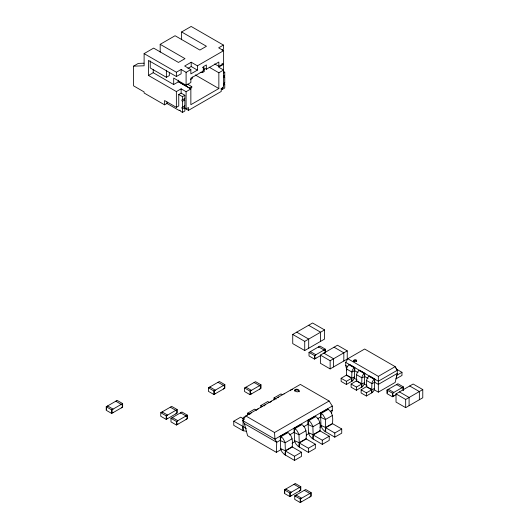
<?xml version="1.0" encoding="UTF-8"?>
<svg xmlns="http://www.w3.org/2000/svg" width="529" height="529" viewBox="0 0 529 529"><rect width="100%" height="100%" fill="white"/><g stroke="black" fill="none" stroke-linecap="round" stroke-linejoin="round"><path stroke-width="0.79" d="M294.765 391.143L294.765 390.805C295.744 389.284 299.077 389.972 299.269 391.804M346.568 375.021L346.66 368.528A4.02 2.321 -60 0 1 348.671 365.05L349.51 364.448L354.774 367.49L354.463 377.382A4.02 2.321 -60 0 1 352.453 380.86L346.389 384.471L341.132 381.435L341.132 378.275L346.568 375.021L351.825 378.056L354.516 376.913M356.559 380.787L356.658 374.294A4.02 2.321 -60 0 1 358.662 370.816L359.508 370.221L364.765 373.256L364.461 383.155A4.02 2.321 -60 0 1 362.451 386.633L356.387 390.243L351.124 387.208L351.124 384.047L356.559 380.787L361.823 383.829L364.507 382.685M366.557 386.56L366.65 380.067A4.02 2.321 -60 0 1 368.66 376.588L369.5 375.993L374.763 379.029L374.453 388.921A4.02 2.321 -60 0 1 372.442 392.399L366.379 396.016L361.122 392.974L361.122 389.82L366.557 386.56L371.814 389.595L374.506 388.451M246.283 431.307L242.851 430.593L233.758 425.342L233.758 421.177L243.009 426.434L243.201 417.963L243.684 417.202L245.456 416.64M276.33 452.328L276.74 442.297L274.935 439.169L274.531 432.517L245.793 415.926L242.606 420.502L244.411 423.636L247.592 435.737L276.33 452.328L281.322 449.445M354.562 370.889L351.871 372.032L346.614 368.997M364.554 376.661L361.869 377.805L356.606 374.763M396.294 378.691L396.644 375.385L401.974 372.31L401.974 375.464L395.91 378.857M284.814 454.748L285.415 450.999L292.358 446.992L301.457 452.242L301.457 456.408L294.514 460.422L284.166 454.299L281.99 451.918L280.734 449.253L280.211 436.127L282.817 438.21L285.071 442.145L285.369 450.966L294.514 456.249L301.457 452.242M298.7 446.727L299.308 442.978L306.251 438.971L315.344 444.221L315.344 448.394L308.4 452.401L298.052 446.278L295.876 443.904L294.62 441.239L294.098 428.106L296.703 430.189L298.958 434.124L299.262 442.952L308.4 448.235L315.344 444.221M312.586 438.713L313.194 434.964L320.138 430.956L329.23 436.207L329.23 440.373L322.287 444.386L311.938 438.263L309.763 435.883L308.506 433.218L307.984 420.092L310.589 422.175L312.851 426.103L313.148 434.931L322.287 440.214L329.23 436.207M325.09 431.499L325.692 427.749L332.635 423.736L341.734 428.986L341.734 433.158L334.784 437.166L324.436 431.042L322.26 428.669L321.01 426.004L320.481 412.871L323.087 414.954L325.348 418.889L325.646 427.716L334.784 433L341.734 428.986M346.773 370.036L345.721 365.546L345.721 362.385L347.824 358.741L364.66 349.021L395.17 366.637L397.279 370.28L397.279 373.441L395.17 382.427L378.341 392.148L374.082 389.688M331.438 413.328L332.291 410.226L332.291 406.06L329.104 401.008L300.366 384.424L245.793 415.926M250.144 413.956L251.394 412.739M264.031 405.941L265.287 404.725M270.279 402.331L271.536 401.114M290.414 390.706L290.904 389.939L292.676 389.377M351.124 384.047L356.387 387.083L361.717 384.008L361.915 377.336A4.02 2.321 -60 0 1 363.926 373.858L364.765 373.256M354.774 367.49L353.927 368.085A4.02 2.321 -60 0 0 351.924 371.563L351.719 378.242L346.389 381.316L341.132 378.275M361.717 387.168L361.743 383.988L356.453 380.973M374.763 379.029L373.924 379.624A4.02 2.321 -60 0 0 371.913 383.102L371.708 389.78L366.379 392.855L361.122 389.82M257.57 409.181L258.344 408.732M277.705 397.557L278.479 397.107M283.954 393.946L284.728 393.497M184.257 98.678A0.879 0.509 60 0 0 184.852 99.928L184.852 106.012A0.879 0.509 60 0 0 184.231 106.375A0.879 0.509 60 0 0 184.852 107.447L184.852 111.03L182.472 112.406L180.614 111.328A0.879 0.509 60 0 0 179.992 110.257A0.879 0.509 60 0 0 179.371 110.614L166.966 103.453L164.585 104.828L144.113 93.005L144.113 91.934L133.566 85.843L133.566 66.145L144.113 65.788L144.113 53.614L153.641 48.113L178.452 62.435L185.005 58.653L160.188 44.33L160.188 52.14M160.188 44.33L175.079 35.734L199.889 50.057L206.442 46.274L181.626 31.952L181.626 39.768M181.626 31.952L191.154 26.45L223.417 45.071L223.417 49.369L222.054 50.156M133.566 66.145L138.327 63.394L144.007 63.202M144.113 53.614L176.369 72.235L181.13 69.484L181.13 73.782L176.369 76.533L148.451 60.418L148.451 75.455L153.218 72.704L173.691 84.528L178.452 81.777L190.857 88.938L190.857 104.696L218.847 88.535L218.847 72.777L209.2 67.209M197.41 65.814L191.207 62.237L184.654 66.019L190.857 69.597L190.857 73.895L197.41 70.112L197.41 65.814L223.615 50.691L223.615 63.579L218.847 66.33L214.714 63.943M150.243 60.947L150.243 67.983L166.37 77.294L169.346 75.574L169.346 72.447M223.417 45.071L218.649 47.822L223.615 50.691M187.934 68.426L191.207 66.535L197.41 70.112M181.13 69.484L186.096 72.347L190.857 69.597M203.07 70.073L204.26 69.385L202.845 67.514M202.772 67.196L206.343 69.253L218.847 62.032L218.847 66.33M190.559 79.443L192.344 78.411L192.344 76.976M200.167 72.288L202.468 72.566L204.26 71.534L204.26 69.385M173.691 84.528L173.691 78.08L186.096 85.242L190.857 82.491L190.857 78.193L203.367 70.972L203.367 66.674L206.343 64.955L206.343 69.253M148.451 75.455L176.369 91.577L181.13 88.826L186.096 91.689L190.857 88.938M223.417 69.927L223.417 64.412L218.649 67.163L223.615 70.026L223.615 87.219L221.228 88.594L221.228 91.457L188.476 110.369L184.985 108.352M189.99 88.727L191.776 87.695L191.776 86.617L189.395 87.993L177.982 81.406M164.585 104.828L164.585 100.53L176.369 107.334L178.749 105.959L178.749 94.499L181.13 93.124L184.852 95.273L184.852 98.493L182.472 99.869A0.879 0.509 60 0 0 181.85 100.226A0.879 0.509 60 0 0 182.472 101.303L182.472 107.387A0.879 0.509 60 0 0 181.85 107.751A0.879 0.509 60 0 0 182.472 108.822L182.472 112.406M218.847 72.777L223.615 70.026M178.749 94.499L182.472 96.648L184.852 95.273M223.562 72.923L224.752 72.235L224.752 75.455L223.562 76.143M182.472 101.303L184.852 99.928M223.562 77.578L224.752 76.89A0.879 0.509 60 0 1 224.157 76.011A0.879 0.509 60 0 1 224.441 75.376M182.472 107.387L184.852 106.012M223.562 83.668L224.752 82.98L224.752 76.89M182.472 108.822L184.852 107.447M223.562 85.096L224.752 84.409A0.879 0.509 60 0 1 224.131 83.337A0.879 0.509 60 0 1 224.752 82.98M184.852 108.161L186.096 108.881L188.476 107.506L188.476 110.369M221.129 88.654L222.372 89.368L224.752 87.993L224.752 84.409M106.223 406.735L117.167 400.42L122.642 403.574L122.642 407.132L111.698 413.447L106.223 410.292L106.223 406.735L111.698 409.896L122.642 403.574M116.823 401.008L115.798 401.604L115.798 401.207L121.273 404.368L121.273 404.764L122.298 404.169L122.298 406.933L121.273 407.919M292.735 334.447L312.579 322.994L324.568 329.911L324.568 339.076L304.724 350.535L292.735 343.612L292.735 334.447L304.724 341.37L324.568 329.911M160.75 412.706L171.687 406.391L177.162 409.545L177.162 413.103L166.218 419.418L160.75 416.257L160.75 412.706L166.218 415.867L177.162 409.545M208.439 387.81L219.383 381.495L224.851 384.649L224.851 388.207L213.908 394.522L208.439 391.361L208.439 387.81L213.908 390.971L224.851 384.649M170.979 418.32L181.923 412.005L187.392 415.166L187.392 418.717L176.448 425.038L170.979 421.877L170.979 418.32L176.448 421.481L187.392 415.166M171.323 418.518L172.348 417.93M244.577 387.982L255.52 381.667L260.995 384.828L260.995 388.379L250.052 394.694L244.577 391.539L244.577 387.982L250.052 391.143L260.995 384.828M320.64 355.548L314.484 359.098L309.015 355.938L309.015 352.387L319.959 346.072L325.428 349.226L325.428 352.783M309.015 352.387L314.484 355.548L325.428 349.226M320.382 355.098L337.482 345.225L347.242 350.859L347.242 359.039L330.142 368.911L320.382 363.278L320.382 355.098L330.142 360.732L347.242 350.859M324.059 353.174L325.084 352.585L325.084 349.821L324.059 350.41L324.059 350.019L318.59 346.859L318.59 347.255M233.758 421.177L240.702 417.163L243.499 418.783M247.645 415.239L247.645 413.156L254.588 409.148L256.691 410.359M260.837 407.621L260.837 405.538L267.78 401.531L269.182 402.338M274.035 400.003L274.035 397.92L280.978 393.913L282.374 394.72M274.531 432.517L329.104 401.008M347.824 358.741L378.341 376.357L395.17 366.637M332.291 406.06L274.935 439.169L242.606 420.502M292.358 446.992L292.18 446.727C292.861 441.503 292.623 435.01 287.333 432.219L280.39 436.227L280.39 440.399L280.992 436.65L287.935 432.643M306.251 438.971L306.073 438.706C306.747 433.489 306.509 426.989 301.219 424.198L294.276 428.212L294.276 432.378L294.878 428.629L301.828 424.622M320.138 430.956L319.959 430.692C320.634 425.468 320.395 418.975 315.105 416.184L308.162 420.191L308.162 424.364L308.771 420.615L315.714 416.601M332.635 423.736L332.457 423.471C333.138 418.254 332.9 411.754 327.61 408.97L320.667 412.977L320.667 417.143L321.268 413.394L328.211 409.386M397.279 370.28L378.341 381.217L345.721 362.385M280.297 440.24L276.74 442.297L244.411 423.636M289.555 434.898L294.541 432.021M303.798 426.672L308.784 423.795M317.334 418.862L320.891 416.806M330.149 411.463L332.291 410.226M397.279 373.441L378.341 384.371L374.234 382.004M292.101 438.766L285.157 442.773L280.568 440.664M305.987 430.745L299.044 434.752L294.455 432.643M319.88 422.731L312.937 426.738L308.341 424.628M332.377 415.51L325.434 419.523L320.845 417.407M292.021 443.269L294.871 441.622M306.284 435.036L309.134 433.39M319.833 427.214L321.262 426.387M396.552 394.403L392.445 396.77L386.977 393.616L386.977 390.058L397.92 383.743L403.389 386.904L403.389 390.455M292.18 446.727L285.237 450.734L280.648 448.625M306.073 438.706L299.123 442.713L294.534 440.604M319.959 430.692L313.016 434.699L308.427 432.59M332.457 423.471L325.514 427.485L320.924 425.369M386.977 390.058L392.445 393.219L403.389 386.904M396.023 393.887L413.129 384.014L422.777 389.582L422.777 397.762L405.67 407.641L396.023 402.066L396.023 393.887L405.67 399.455L422.777 389.582M284.397 489.854L295.334 483.539L300.809 486.7L300.809 490.251L289.866 496.566L284.397 493.412L284.397 489.854L289.866 493.015L300.809 486.7M294.997 484.134L293.965 484.723L293.965 484.326L299.44 487.487L299.44 487.883L300.465 487.288L300.465 490.052L299.44 491.038M294.752 495.838L305.696 489.523L311.171 492.678L311.171 496.235L300.227 502.55L294.752 499.389L294.752 495.838L300.227 498.999L311.171 492.678M295.096 496.037L296.121 495.051L301.596 498.206L300.571 499.191L300.571 501.955L301.596 501.366L301.596 501.763M374.552 382.427L371.861 383.571L366.604 380.536M221.982 63.586L223.417 64.412M223.516 71.521L224.752 72.235M195.307 74.946L218.847 88.535M187.497 84.144L191.776 86.617M396.71 369.268L401.974 372.31M308.612 325.282L320.6 332.205L320.6 341.37M409.704 385.991L419.352 391.559L419.352 399.739M334.063 347.203L343.824 352.836L343.824 361.016M296.709 332.159L308.691 339.076L308.691 348.241M399.448 391.91L409.096 397.484L409.096 405.664M349.054 364.772L354.311 367.807L354.668 370.703L354.668 367.549M359.046 370.538L364.309 373.58L364.66 376.476L368.078 378.453M369.044 376.311L374.301 379.346L374.658 382.249L374.658 379.088M345.721 365.546L347.778 366.729M353.927 370.28L358.034 372.647M323.801 353.121L333.561 358.761L333.561 366.941M353.504 377.812L357.049 379.862M364.15 383.955L366.987 385.595M346.462 375.2L351.719 378.242L352.076 381.138M366.452 386.745L371.708 389.78L372.066 392.683M274.035 397.92L276.131 399.131M260.837 405.538L262.239 406.345M247.645 413.156L249.748 414.366M172.348 417.533L177.817 420.694L176.792 421.679L176.792 424.443L177.817 423.848L177.817 424.245M243.115 418.499L244.424 419.411M243.036 426.367L246.309 428.649M396.545 375.352L396.644 378.539M243.459 430.87L242.851 426.427L242.851 430.593M361.717 384.008L362.067 386.911M405.67 399.455L405.67 407.641M403.045 390.257L403.045 387.493L402.02 388.088L402.02 387.691L396.552 384.53L396.552 384.927M393.814 395.983L393.814 395.586L392.789 396.181L392.789 393.417L393.814 392.425L388.346 389.271L388.346 389.668M392.445 393.219L392.445 396.77M387.321 390.257L387.321 393.021M378.341 376.357L378.341 392.148M371.708 389.78L371.708 392.941M366.379 392.855L366.379 396.016M364.66 373.315L364.66 376.476M356.387 387.083L356.387 390.243M351.719 378.242L351.719 381.396M346.389 381.316L346.389 384.471M334.784 433L334.784 437.166M330.142 360.732L330.142 368.911M325.692 427.749L325.692 431.915M322.287 440.214L322.287 444.386M315.853 358.312L315.853 357.915L314.828 358.503L314.828 355.746L315.853 354.754L310.384 351.6L310.384 351.99M314.484 355.548L314.484 359.098M313.194 434.964L313.194 439.13M309.802 497.022L310.827 496.037L310.827 493.273L309.802 493.861L309.802 493.471L304.327 490.31L304.327 490.707M308.4 448.235L308.4 452.401M304.724 341.37L304.724 350.535M300.227 498.999L300.227 502.55M299.308 442.978L299.308 447.15M294.514 456.249L294.514 460.422M291.234 495.779L291.234 495.382L290.209 495.977L290.209 493.213L291.234 492.228L285.759 489.067L285.759 489.464M289.866 493.015L289.866 496.566M285.415 450.999L285.415 455.171M284.734 490.052L284.734 492.816M259.627 389.165L260.652 388.18L260.652 385.416L259.627 386.011L259.627 385.615L254.151 382.454L254.151 382.851M251.42 393.907L251.42 393.51L250.389 394.105L250.389 391.341L251.42 390.349L245.945 387.195L245.945 387.585M250.052 391.143L250.052 394.694M223.483 388.994L224.508 388.008L224.508 385.244L223.483 385.833L223.483 385.443L218.014 382.282L218.014 382.679M222.372 87.219L222.372 89.368M215.277 393.735L215.277 393.338L214.252 393.926L214.252 391.162L215.277 390.177L209.808 387.023L209.808 387.413M213.908 390.971L213.908 394.522M202.468 71.131L202.468 72.566M191.207 62.237L191.207 66.535M186.096 72.347L186.096 85.242M186.096 91.689L186.096 108.881M186.023 419.51L187.048 418.518L187.048 415.754L186.023 416.349L186.023 415.953L180.554 412.799L180.554 413.189M182.472 96.648L182.472 99.869M181.13 88.826L181.13 93.124M178.452 80.163L178.452 81.777M176.448 421.481L176.448 425.038M176.369 72.235L176.369 76.533M176.369 91.577L176.369 107.334M175.793 413.89L176.818 412.904L176.818 410.14L175.793 410.729L175.793 410.339L170.318 407.178L170.318 407.575M167.587 418.631L167.587 418.234L166.562 418.823L166.562 416.059L167.587 415.073L162.112 411.919L162.112 412.309M166.966 102.018L166.966 103.453M166.37 70.258L166.37 77.294M166.218 415.867L166.218 419.418M153.218 69.484L153.218 72.704M113.067 412.66L113.067 412.263L112.042 412.858L112.042 410.094L113.067 409.102L107.592 405.948L107.592 406.338M111.698 409.896L111.698 413.447M106.567 406.933L106.567 409.697M353.901 361.598A1.488 0.86 0 0 1 355.19 360.309A1.488 0.86 0 0 1 356.48 361.598M395.705 367.893A4.02 2.321 -60 0 1 396.446 368.944M184.317 98.539A0.879 0.509 60 0 1 184.852 98.493M224.594 75.389A0.879 0.509 60 0 1 224.752 75.455M294.765 390.005C294.957 391.837 298.29 392.525 299.269 391.004C299.077 389.172 295.744 388.478 294.765 390.005M354.45 361.307A1.488 0.86 0 0 0 356.678 360.56A1.488 0.86 0 0 0 354.45 359.819A1.488 0.86 0 0 0 354.45 361.307"/></g></svg>
